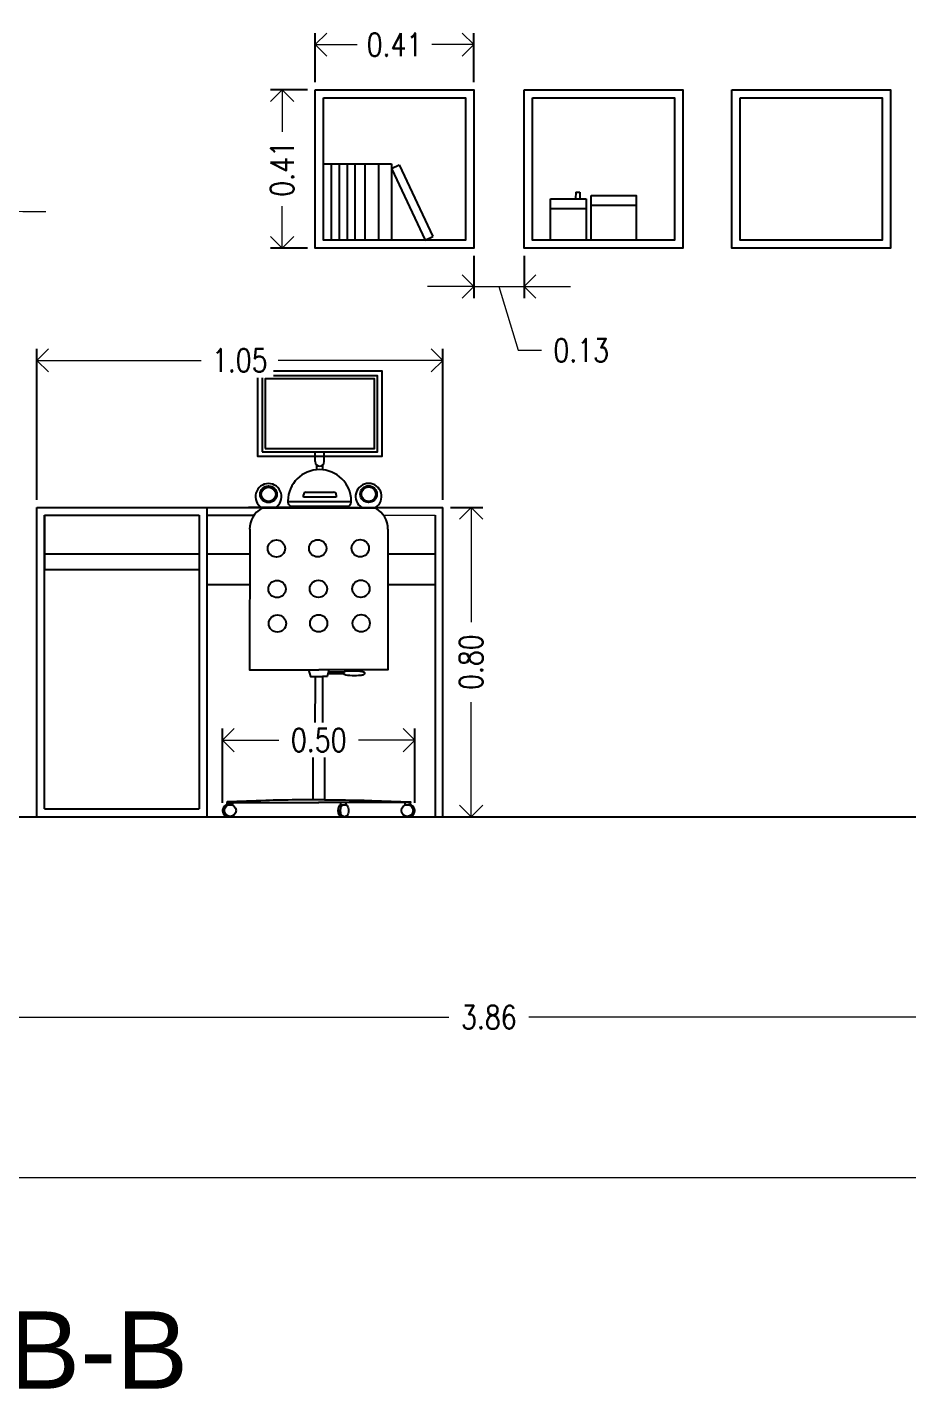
# Model space of a CAD drawing. Header units: inches. Extents: x -102.5 to -49.9, y 36.2 to 69.9.
# Drawn here: x -98.186 to -95.909, y 42.724 to 46.25 of the extents above; entities that cross this region are included whole.
import ezdxf

# ---------------------------------------------------------------- set-up
doc = ezdxf.new("R2010")
doc.units = ezdxf.units.IN
doc.header["$MEASUREMENT"] = 0
doc.layers.get('DEFPOINTS').update_dxf_attribs({"color": 210})
doc.layers.add('A-ANNO-DIMS', color=3, linetype='Continuous', lineweight=18)
doc.layers.add('arredi', color=7, linetype='Continuous', lineweight=20)
doc.styles.add('E-ROMANS', font='romans.shx', dxfattribs={"width": 0.8})
doc.styles.get("Standard").update_dxf_attribs({"font": 'Arial.ttf'})
doc.dimstyles.new('Fabio1', dxfattribs={"dimscale": 0.001, "dimtxt": 60, "dimasz": 60, "dimexe": 30, "dimexo": 20, "dimgap": 30, "dimtad": 0, "dimzin": 0, "dimdsep": 46, "dimtxsty": 'E-ROMANS', "dimblk": 'OPEN90', "dimcen": 90, "dimclrd": 3, "dimclre": 3, "dimclrt": 3, "dimadec": 0, "dimazin": 0, "dimtfac": 1, "dimtmove": 1, "dimatfit": 3, "dimldrblk": 'OPEN90', "dimfxl": 1, "dimtfill": 1, "dimtolj": 1, "dimtzin": 0, "dimlwd": -1, "dimarcsym": 0})

# ---------------------------------------------------------------- blocks, each defined once
blk = doc.blocks.new('A$C65BA46EF')
at = {"color": 7}
for p, q in [((-196.3, 50.85), (-196.3, 31.11)), ((-194.26, 50.85), (-194.26, 31.11)), ((-192.22, 50.85), (-192.22, 31.11)), ((-190.18, 50.85), (-190.18, 31.11)), ((-187.62, 50.88), (-187.62, 31.22)), ((-184.06, 50.85), (-184.06, 31.11)), ((-180.71, 50.85), (-180.71, 31.11)), ((-180.71, 49.64), (-178.71, 50.56)), ((-180.71, 49.63), (-172.04, 31.11)), ((-178.71, 50.56), (-170.03, 32.02)), ((-133.02, 43.52), (-133.14, 41.75)), ((-133.02, 43.52), (-132, 43.52)), ((-132, 43.52), (-132, 41.75)), ((-172.04, 31.11), (-170.03, 32.02))]:
    blk.add_line(p, q, dxfattribs=at)
for p, q in [((-139.63, 31.11), (-139.63, 41.75)), ((-139.63, 41.75), (-130.4, 41.75)), ((-130.4, 39.2), (-139.63, 39.2)), ((-130.4, 41.75), (-130.4, 31.11)), ((-117.43, 40.08), (-129.1, 40.08)), ((-130.84, 31.11), (-142.51, 31.11))]:
    blk.add_line(p, q)
for points in [[(-200.46, 69.99), (-159.46, 69.99), (-159.46, 28.99), (-200.46, 28.99)], [(-198.34, 67.87), (-161.58, 67.87), (-161.58, 31.11), (-198.34, 31.11)], [(-146.4, 69.99), (-105.4, 69.99), (-105.4, 28.99), (-146.4, 28.99)], [(-144.28, 67.87), (-107.52, 67.87), (-107.52, 31.11), (-144.28, 31.11)], [(-92.72, 69.99), (-51.72, 69.99), (-51.72, 28.99), (-92.72, 28.99)], [(-90.6, 67.87), (-53.84, 67.87), (-53.84, 31.11), (-90.6, 31.11)], [(-129.1, 42.63), (-117.43, 42.63), (-117.43, 31.11), (-129.1, 31.11)]]:
    blk.add_lwpolyline(points, close=True)
blk.add_lwpolyline([(-180.71, 31.11), (-198.34, 31.11), (-198.34, 50.85), (-180.71, 50.85)], dxfattribs=at)
blk = doc.blocks.new('_Open90')
at = {"color": 0, "linetype": 'ByBlock', "lineweight": -2}
for p, q in [((0, 0), (-1, 0)), ((-0.5, 0.5), (0, 0)), ((0, 0), (-0.5, -0.5))]:
    blk.add_line(p, q, dxfattribs=at)
blk = doc.blocks.new('*D1497')
at = {"layer": 'A-ANNO-DIMS', "color": 3, "lineweight": -2, "transparency": 16777216}
for p, q in [((-98.5488, 45.7076), (-98.5483, 45.8048)), ((-98.2581, 45.7062), (-98.2576, 45.8034))]:
    blk.add_line(p, q, dxfattribs=at)
at = {"layer": 'A-ANNO-DIMS', "color": 3, "transparency": 16777216}
for p, q in [((-98.6085, 45.7751), (-98.6685, 45.7754)), ((-98.5485, 45.7748), (-98.5051, 45.7746)), ((-98.2578, 45.7734), (-98.3011, 45.7736)), ((-98.1978, 45.7731), (-98.1378, 45.7728))]:
    blk.add_line(p, q, dxfattribs=at)
at = {"layer": 'DEFPOINTS', "color": 0, "transparency": 16777216}
for p in [(-98.2578, 45.7734), (-98.5489, 45.6876), (-98.2582, 45.6862)]:
    blk.add_point(p, dxfattribs=at)
at = {"layer": 'A-ANNO-DIMS', "color": 3, "transparency": 16777216, "xscale": 0.06, "yscale": 0.06, "zscale": 0.06}
for p, rotation in [((-98.5485, 45.7748), 359.7106228233055), ((-98.2578, 45.7734), 179.7106228233055)]:
    blk.add_blockref('_Open90', p, dxfattribs=dict(at, rotation=rotation))
at = {"layer": 'A-ANNO-DIMS', "color": 3, "transparency": 16777216, "insert": (-98.4031, 45.7741), "char_height": 0.06, "attachment_point": 5, "rotation": 359.7106, "style": 'E-ROMANS', "bg_fill": 3, "box_fill_scale": 1.25, "bg_fill_color": 256, "bg_fill_true_color": 13158600, "bg_fill_transparency": 0}
blk.add_mtext('\\A1;0.29', dxfattribs=at)
blk = doc.blocks.new('*D1499')
at = {"layer": 'A-ANNO-DIMS', "color": 3, "lineweight": -2, "transparency": 16777216}
for p, q in [((-97.4415, 46.1078), (-97.4415, 46.2346)), ((-97.0315, 46.1078), (-97.0315, 46.2346))]:
    blk.add_line(p, q, dxfattribs=at)
at = {"layer": 'A-ANNO-DIMS', "color": 3, "transparency": 16777216}
for p, q in [((-97.3815, 46.2046), (-97.3328, 46.2046)), ((-97.0915, 46.2046), (-97.1402, 46.2046))]:
    blk.add_line(p, q, dxfattribs=at)
at = {"layer": 'DEFPOINTS', "color": 0, "transparency": 16777216}
for p in [(-97.0315, 46.2046), (-97.4415, 46.0878), (-97.0315, 46.0878)]:
    blk.add_point(p, dxfattribs=at)
at = {"layer": 'A-ANNO-DIMS', "color": 3, "transparency": 16777216, "xscale": 0.06, "yscale": 0.06, "zscale": 0.06, "rotation": 180}
blk.add_blockref('_Open90', (-97.4415, 46.2046), dxfattribs=at)
at = {"layer": 'A-ANNO-DIMS', "color": 3, "transparency": 16777216, "xscale": 0.06, "yscale": 0.06, "zscale": 0.06}
blk.add_blockref('_Open90', (-97.0315, 46.2046), dxfattribs=at)
at = {"layer": 'A-ANNO-DIMS', "color": 3, "transparency": 16777216, "insert": (-97.2365, 46.2046), "char_height": 0.06, "attachment_point": 5, "style": 'E-ROMANS', "bg_fill": 3, "box_fill_scale": 1.25, "bg_fill_color": 256, "bg_fill_true_color": 13158600, "bg_fill_transparency": 0}
blk.add_mtext('\\A1;0.41', dxfattribs=at)
blk = doc.blocks.new('*D1500')
at = {"layer": 'A-ANNO-DIMS', "color": 3, "lineweight": -2, "transparency": 16777216}
for p, q in [((-97.4615, 46.0878), (-97.5569, 46.0878)), ((-97.4615, 45.6778), (-97.5569, 45.6778))]:
    blk.add_line(p, q, dxfattribs=at)
at = {"layer": 'A-ANNO-DIMS', "color": 3, "transparency": 16777216}
for p, q in [((-97.5269, 46.0278), (-97.5269, 45.9791)), ((-97.5269, 45.7378), (-97.5269, 45.7866))]:
    blk.add_line(p, q, dxfattribs=at)
at = {"layer": 'DEFPOINTS', "color": 0, "transparency": 16777216}
for p in [(-97.4415, 46.0878), (-97.5269, 45.6778), (-97.4415, 45.6778)]:
    blk.add_point(p, dxfattribs=at)
at = {"layer": 'A-ANNO-DIMS', "color": 3, "transparency": 16777216, "xscale": 0.06, "yscale": 0.06, "zscale": 0.06}
for p, rotation in [((-97.5269, 46.0878), 90), ((-97.5269, 45.6778), 270)]:
    blk.add_blockref('_Open90', p, dxfattribs=dict(at, rotation=rotation))
at = {"layer": 'A-ANNO-DIMS', "color": 3, "transparency": 16777216, "insert": (-97.5269, 45.8828), "char_height": 0.06, "attachment_point": 5, "rotation": 90, "style": 'E-ROMANS', "bg_fill": 3, "box_fill_scale": 1.25, "bg_fill_color": 256, "bg_fill_true_color": 13158600, "bg_fill_transparency": 0}
blk.add_mtext('\\A1;0.41', dxfattribs=at)
blk = doc.blocks.new('*D1501')
at = {"layer": 'A-ANNO-DIMS', "color": 3, "lineweight": -2, "transparency": 16777216}
for p, q in [((-97.0315, 45.6578), (-97.0315, 45.5486)), ((-96.9009, 45.6578), (-96.9009, 45.5486))]:
    blk.add_line(p, q, dxfattribs=at)
at = {"layer": 'A-ANNO-DIMS', "color": 3, "transparency": 16777216}
for p, q in [((-97.0915, 45.5786), (-97.1515, 45.5786)), ((-97.0315, 45.5786), (-96.9009, 45.5786)), ((-97.0315, 45.5786), (-96.9009, 45.5786)), ((-96.9662, 45.5786), (-96.9167, 45.4136)), ((-96.8409, 45.5786), (-96.7809, 45.5786)), ((-96.9167, 45.4136), (-96.8567, 45.4136))]:
    blk.add_line(p, q, dxfattribs=at)
at = {"layer": 'DEFPOINTS', "color": 0, "transparency": 16777216}
for p in [(-97.0315, 45.6778), (-96.9009, 45.6778), (-96.9009, 45.5786)]:
    blk.add_point(p, dxfattribs=at)
at = {"layer": 'A-ANNO-DIMS', "color": 3, "transparency": 16777216, "xscale": 0.06, "yscale": 0.06, "zscale": 0.06}
blk.add_blockref('_Open90', (-97.0315, 45.5786), dxfattribs=at)
at = {"layer": 'A-ANNO-DIMS', "color": 3, "transparency": 16777216, "xscale": 0.06, "yscale": 0.06, "zscale": 0.06, "rotation": 180}
blk.add_blockref('_Open90', (-96.9009, 45.5786), dxfattribs=at)
at = {"layer": 'A-ANNO-DIMS', "color": 3, "transparency": 16777216, "insert": (-96.7536, 45.4136), "char_height": 0.06, "attachment_point": 5, "style": 'E-ROMANS', "bg_fill": 3, "box_fill_scale": 1.25, "bg_fill_color": 256, "bg_fill_true_color": 13158600, "bg_fill_transparency": 0}
blk.add_mtext('\\A1;0.13', dxfattribs=at)
blk = doc.blocks.new('*D1502')
at = {"layer": 'A-ANNO-DIMS', "color": 3, "lineweight": -2, "transparency": 16777216}
for p, q in [((-97.0915, 45.0067), (-97.0084, 45.0067)), ((-97.0915, 44.2067), (-97.0084, 44.2067))]:
    blk.add_line(p, q, dxfattribs=at)
at = {"layer": 'A-ANNO-DIMS', "color": 3, "transparency": 16777216}
for p, q in [((-97.0384, 44.9467), (-97.0384, 44.7098)), ((-97.0384, 44.2667), (-97.0384, 44.5035))]:
    blk.add_line(p, q, dxfattribs=at)
at = {"layer": 'DEFPOINTS', "color": 0, "transparency": 16777216}
for p in [(-97.1115, 45.0067), (-97.1115, 44.2067), (-97.0384, 44.2067)]:
    blk.add_point(p, dxfattribs=at)
at = {"layer": 'A-ANNO-DIMS', "color": 3, "transparency": 16777216, "xscale": 0.06, "yscale": 0.06, "zscale": 0.06}
for p, rotation in [((-97.0384, 45.0067), 90), ((-97.0384, 44.2067), 270)]:
    blk.add_blockref('_Open90', p, dxfattribs=dict(at, rotation=rotation))
at = {"layer": 'A-ANNO-DIMS', "color": 3, "transparency": 16777216, "insert": (-97.0384, 44.6067), "char_height": 0.06, "attachment_point": 5, "rotation": 90, "style": 'E-ROMANS', "bg_fill": 3, "box_fill_scale": 1.25, "bg_fill_color": 256, "bg_fill_true_color": 13158600, "bg_fill_transparency": 0}
blk.add_mtext('\\A1;0.80', dxfattribs=at)
blk = doc.blocks.new('*D1503')
at = {"layer": 'A-ANNO-DIMS', "color": 3, "lineweight": -2, "transparency": 16777216}
for p, q in [((-98.1615, 45.0267), (-98.1615, 45.4176)), ((-97.1115, 45.0267), (-97.1115, 45.4176))]:
    blk.add_line(p, q, dxfattribs=at)
at = {"layer": 'A-ANNO-DIMS', "color": 3, "transparency": 16777216}
for p, q in [((-98.1015, 45.3876), (-97.7362, 45.3876)), ((-97.1715, 45.3876), (-97.5368, 45.3876))]:
    blk.add_line(p, q, dxfattribs=at)
at = {"layer": 'DEFPOINTS', "color": 0, "transparency": 16777216}
for p in [(-97.1115, 45.3876), (-98.1615, 45.0067), (-97.1115, 45.0067)]:
    blk.add_point(p, dxfattribs=at)
at = {"layer": 'A-ANNO-DIMS', "color": 3, "transparency": 16777216, "xscale": 0.06, "yscale": 0.06, "zscale": 0.06, "rotation": 180}
blk.add_blockref('_Open90', (-98.1615, 45.3876), dxfattribs=at)
at = {"layer": 'A-ANNO-DIMS', "color": 3, "transparency": 16777216, "xscale": 0.06, "yscale": 0.06, "zscale": 0.06}
blk.add_blockref('_Open90', (-97.1115, 45.3876), dxfattribs=at)
at = {"layer": 'A-ANNO-DIMS', "color": 3, "transparency": 16777216, "insert": (-97.6365, 45.3876), "char_height": 0.06, "attachment_point": 5, "style": 'E-ROMANS', "bg_fill": 3, "box_fill_scale": 1.25, "bg_fill_color": 256, "bg_fill_true_color": 13158600, "bg_fill_transparency": 0}
blk.add_mtext('\\A1;1.05', dxfattribs=at)
blk = doc.blocks.new('*D1504')
at = {"layer": 'A-ANNO-DIMS', "color": 3, "lineweight": -2, "transparency": 16777216}
for p, q in [((-97.6809, 44.2426), (-97.6809, 44.435)), ((-97.1837, 44.2426), (-97.1837, 44.435))]:
    blk.add_line(p, q, dxfattribs=at)
at = {"layer": 'A-ANNO-DIMS', "color": 3, "transparency": 16777216}
for p, q in [((-97.6209, 44.405), (-97.5354, 44.405)), ((-97.2437, 44.405), (-97.3292, 44.405))]:
    blk.add_line(p, q, dxfattribs=at)
at = {"layer": 'DEFPOINTS', "color": 0, "transparency": 16777216}
for p in [(-97.1837, 44.405), (-97.6809, 44.2226), (-97.1837, 44.2226)]:
    blk.add_point(p, dxfattribs=at)
at = {"layer": 'A-ANNO-DIMS', "color": 3, "transparency": 16777216, "xscale": 0.06, "yscale": 0.06, "zscale": 0.06, "rotation": 180}
blk.add_blockref('_Open90', (-97.6809, 44.405), dxfattribs=at)
at = {"layer": 'A-ANNO-DIMS', "color": 3, "transparency": 16777216, "xscale": 0.06, "yscale": 0.06, "zscale": 0.06}
blk.add_blockref('_Open90', (-97.1837, 44.405), dxfattribs=at)
at = {"layer": 'A-ANNO-DIMS', "color": 3, "transparency": 16777216, "insert": (-97.4323, 44.405), "char_height": 0.06, "attachment_point": 5, "style": 'E-ROMANS', "bg_fill": 3, "box_fill_scale": 1.25, "bg_fill_color": 256, "bg_fill_true_color": 13158600, "bg_fill_transparency": 0}
blk.add_mtext('\\A1;0.50', dxfattribs=at)
blk = doc.blocks.new('*D1250')
at = {"layer": 'arredi', "color": 3, "lineweight": -2, "transparency": 16777216}
for p, q in [((-98.9203, 44.1867), (-98.9203, 43.6579)), ((-95.0645, 44.1867), (-95.0645, 43.6579))]:
    blk.add_line(p, q, dxfattribs=at)
at = {"layer": 'arredi', "color": 3, "transparency": 16777216}
for p, q in [((-98.8603, 43.6879), (-97.0956, 43.6879)), ((-95.1245, 43.6879), (-96.8893, 43.6879))]:
    blk.add_line(p, q, dxfattribs=at)
at = {"layer": 'DEFPOINTS', "color": 0, "transparency": 16777216}
for p in [(-98.9203, 44.2067), (-95.0645, 44.2067), (-95.0645, 43.6879)]:
    blk.add_point(p, dxfattribs=at)
at = {"layer": 'arredi', "color": 3, "transparency": 16777216, "xscale": 0.06, "yscale": 0.06, "zscale": 0.06, "rotation": 180}
blk.add_blockref('_Open90', (-98.9203, 43.6879), dxfattribs=at)
at = {"layer": 'arredi', "color": 3, "transparency": 16777216, "xscale": 0.06, "yscale": 0.06, "zscale": 0.06}
blk.add_blockref('_Open90', (-95.0645, 43.6879), dxfattribs=at)
at = {"layer": 'arredi', "color": 3, "transparency": 16777216, "insert": (-96.9924, 43.6879), "char_height": 0.06, "attachment_point": 5, "style": 'E-ROMANS', "bg_fill": 3, "box_fill_scale": 1.25, "bg_fill_color": 256, "bg_fill_true_color": 13158600, "bg_fill_transparency": 0}
blk.add_mtext('\\A1;3.86', dxfattribs=at)
blk = doc.blocks.new('*D1254')
at = {"layer": 'arredi', "color": 3, "lineweight": -2, "transparency": 16777216}
for p, q in [((-102.3615, 43.6679), (-102.3615, 43.2422)), ((-94.5745, 43.6679), (-94.5745, 43.2422))]:
    blk.add_line(p, q, dxfattribs=at)
at = {"layer": 'arredi', "color": 3, "transparency": 16777216}
for p, q in [((-102.3015, 43.2722), (-98.57, 43.2722)), ((-94.6345, 43.2722), (-98.366, 43.2722))]:
    blk.add_line(p, q, dxfattribs=at)
at = {"layer": 'DEFPOINTS', "color": 0, "transparency": 16777216}
for p in [(-102.3615, 43.6879), (-94.5745, 43.6879), (-94.5745, 43.2722)]:
    blk.add_point(p, dxfattribs=at)
at = {"layer": 'arredi', "color": 3, "transparency": 16777216, "xscale": 0.06, "yscale": 0.06, "zscale": 0.06, "rotation": 180}
blk.add_blockref('_Open90', (-102.3615, 43.2722), dxfattribs=at)
at = {"layer": 'arredi', "color": 3, "transparency": 16777216, "xscale": 0.06, "yscale": 0.06, "zscale": 0.06}
blk.add_blockref('_Open90', (-94.5745, 43.2722), dxfattribs=at)
at = {"layer": 'arredi', "color": 3, "transparency": 16777216, "insert": (-98.468, 43.2722), "char_height": 0.06, "attachment_point": 5, "style": 'E-ROMANS', "bg_fill": 3, "box_fill_scale": 1.25, "bg_fill_color": 256, "bg_fill_true_color": 13158600, "bg_fill_transparency": 0}
blk.add_mtext('\\A1;7.79', dxfattribs=at)

msp = doc.modelspace()

# ---------------------------------------------------------------- hatches: boundary and pattern name
h = msp.add_hatch()
h.set_pattern_fill('ANSI31', color=0, scale=0.060584, angle=45, style=0)
h.set_pattern_definition([(90, (-104.898525, 41.96589), (-0.007573013, 3e-18), [])])
h.paths.add_polyline_path([(-97.5062, 45.0105, 0.174259), (-97.4954, 45.0067), (-97.3651, 45.0067, 0.174259), (-97.3543, 45.0105)])

# ---------------------------------------------------------------- linework, layer by layer
at = {"color": 0}
for p, q in [((-97.4413, 45.1256), (-97.4413, 45.1513)), ((-97.4181, 45.1256), (-97.4181, 45.1513)), ((-97.4374, 45.1044), (-97.4374, 45.1169)), ((-97.4219, 45.1043), (-97.4219, 45.1169)), ((-97.5123, 45.0227), (-97.3482, 45.0227)), ((-97.4717, 45.0336), (-97.4717, 45.0397)), ((-97.387, 45.0336), (-97.4717, 45.0336)), ((-97.465, 45.0465), (-97.3938, 45.0465)), ((-97.387, 45.0397), (-97.387, 45.0336)), ((-97.4943, 45.0067), (-97.6137, 45.0067)), ((-97.5062, 45.0105), (-97.3543, 45.0105)), ((-97.4954, 45.0067), (-97.3651, 45.0067)), ((-97.3651, 45.0067), (-97.2538, 45.0067))]:
    msp.add_line(p, q, dxfattribs=at)
for p, q in [((-98.1615, 44.2067), (-98.1615, 45.0067)), ((-98.1615, 44.2067), (-98.1615, 45.0067)), ((-98.1615, 45.0067), (-97.1115, 45.0067)), ((-97.7215, 45.0067), (-97.7215, 44.2067)), ((-97.2851, 45.0047), (-97.5795, 45.0047)), ((-97.1115, 44.2067), (-97.1115, 45.0067)), ((-98.1415, 44.2267), (-98.1415, 44.9867)), ((-98.1415, 44.9867), (-97.7415, 44.9867)), ((-98.1415, 44.9867), (-98.1415, 44.8867)), ((-97.7415, 44.9867), (-97.7415, 44.2267)), ((-97.7215, 44.9867), (-97.5999, 44.9867)), ((-97.1315, 44.9867), (-97.1315, 44.2067)), ((-98.1415, 44.8867), (-97.7415, 44.8867)), ((-98.1415, 44.8867), (-98.1415, 44.8467)), ((-97.7215, 44.8867), (-97.611, 44.8867)), ((-97.2536, 44.8867), (-97.1315, 44.8867)), ((-98.1415, 44.8467), (-97.7415, 44.8467)), ((-97.611, 44.8067), (-97.7215, 44.8067)), ((-97.1315, 44.8067), (-97.2536, 44.8067)), ((-97.4416, 44.5696), (-97.423, 44.5696)), ((-97.3683, 44.5761), (-97.409, 44.5761)), ((-97.4073, 44.582), (-97.3683, 44.582)), ((-97.3683, 44.582), (-97.3683, 44.5761)), ((-97.4424, 44.4288), (-97.4223, 44.429)), ((-97.4173, 44.2502), (-97.4473, 44.2502)), ((-98.1415, 44.2267), (-97.7415, 44.2267)), ((-97.6763, 44.2226), (-97.6809, 44.2226)), ((-97.6694, 44.2372), (-97.6694, 44.2438)), ((-97.655, 44.2376), (-97.6694, 44.2376)), ((-97.6623, 44.2376), (-97.6665, 44.2376)), ((-97.6562, 44.2376), (-97.6604, 44.2376)), ((-97.655, 44.2438), (-97.655, 44.2363)), ((-97.376, 44.2225), (-97.382, 44.2225)), ((-97.3747, 44.2376), (-97.3705, 44.2376)), ((-97.3687, 44.2376), (-97.3645, 44.2376)), ((-97.2096, 44.2438), (-97.2096, 44.2363)), ((-97.2096, 44.2376), (-97.1952, 44.2376)), ((-97.2084, 44.2376), (-97.2042, 44.2376)), ((-97.2023, 44.2376), (-97.1981, 44.2376)), ((-97.1952, 44.2372), (-97.1952, 44.2438)), ((-97.1883, 44.2226), (-97.1837, 44.2226)), ((-101.8675, 44.2067), (-95.0945, 44.2067)), ((-98.1615, 44.2067), (-98.1415, 44.2067)), ((-97.3747, 44.2075), (-97.3687, 44.2075)), ((-97.3687, 44.2075), (-97.3629, 44.2075))]:
    msp.add_line(p, q)
msp.add_lwpolyline([(-97.4297, 45.1397), (-97.2685, 45.1397), (-97.2685, 45.3595), (-97.5906, 45.3595), (-97.5906, 45.1397), (-97.4297, 45.1397)], dxfattribs=at)
for points in [[(-97.5789, 45.1513), (-97.2802, 45.1513), (-97.2802, 45.3479), (-97.5789, 45.3479)], [(-97.5712, 45.1591), (-97.2879, 45.1591), (-97.2879, 45.3402), (-97.5712, 45.3402)]]:
    msp.add_lwpolyline(points, close=True, dxfattribs=at)
for points in [[(-97.6109, 44.9504), (-97.611, 44.5872), (-97.4323, 44.5872)], [(-97.2537, 44.9504), (-97.2536, 44.5872), (-97.4323, 44.5872)], [(-97.3683, 44.582), (-97.3659, 44.5829), (-97.3622, 44.5836), (-97.3574, 44.584), (-97.352, 44.5843), (-97.3462, 44.5844), (-97.3403, 44.5844), (-97.3347, 44.5843), (-97.3298, 44.584), (-97.3257, 44.5837), (-97.3225, 44.5834), (-97.32, 44.5829), (-97.3181, 44.5825), (-97.3168, 44.582), (-97.3158, 44.5814), (-97.3152, 44.5809), (-97.3148, 44.5803), (-97.3144, 44.5797), (-97.3142, 44.5791), (-97.3141, 44.5785), (-97.314, 44.5779), (-97.3141, 44.5773), (-97.3142, 44.5767), (-97.3144, 44.5761), (-97.3148, 44.5756), (-97.3152, 44.575), (-97.3158, 44.5744), (-97.3168, 44.5739), (-97.3181, 44.5734), (-97.32, 44.5729), (-97.3225, 44.5725), (-97.3258, 44.5721), (-97.3298, 44.5718), (-97.3348, 44.5716), (-97.3404, 44.5715), (-97.3462, 44.5715), (-97.3521, 44.5718), (-97.3575, 44.5723), (-97.3623, 44.5732), (-97.366, 44.5744), (-97.3683, 44.5761)], [(-97.6694, 44.2376), (-97.6665, 44.2376)], [(-97.3614, 44.2373), (-97.3614, 44.2376), (-97.3645, 44.2376)], [(-97.1952, 44.2376), (-97.1981, 44.2376)]]:
    msp.add_lwpolyline(points)
for points in [[(-97.4588, 44.5872), (-97.4538, 44.5696), (-97.4416, 44.5696), (-97.4424, 44.4288), (-97.4473, 44.4288), (-97.4473, 44.2502), (-97.4917, 44.2501, 0.00904), (-97.5693, 44.2485, -0.001677), (-97.6694, 44.245), (-97.6694, 44.2438), (-97.4318, 44.2438)], [(-97.4058, 44.5872), (-97.4108, 44.5696), (-97.423, 44.5696), (-97.4223, 44.4288), (-97.4173, 44.4288), (-97.4173, 44.2502), (-97.373, 44.2501, -0.00904), (-97.2953, 44.2485, 0.001677), (-97.1952, 44.245), (-97.1952, 44.2438), (-97.4328, 44.2438)]]:
    msp.add_lwpolyline(points, format="xyb")
msp.add_lwpolyline([(-97.3615, 44.2438), (-97.3759, 44.2438), (-97.3759, 44.2376), (-97.3615, 44.2376)], close=True)
for centre, radius in [((-97.5622, 45.041), 0.0216), ((-97.5622, 45.041), 0.0186), ((-97.3034, 45.0414), 0.0216), ((-97.3034, 45.0414), 0.0186)]:
    msp.add_circle(centre, radius, dxfattribs=at)
for centre, radius in [((-97.5417, 44.9007), 0.0223), ((-97.4349, 44.9011), 0.0223), ((-97.325, 44.9014), 0.0223), ((-97.54, 44.7959), 0.0223), ((-97.4332, 44.7963), 0.0223), ((-97.3233, 44.7966), 0.0223), ((-97.5392, 44.7066), 0.0223), ((-97.4325, 44.7071), 0.0223), ((-97.3225, 44.7073), 0.0223), ((-97.6613, 44.2226), 0.0151), ((-97.2034, 44.2226), 0.0151)]:
    msp.add_circle(centre, radius)
for centre, radius, start, end in [((-97.4302, 45.0227), 0.0821, 0.8343, 179.1657), ((-97.4297, 45.1256), 0.0116, 180, 0), ((-97.5622, 45.035), 0.0337, 301.4039, 238.5961), ((-97.3034, 45.0355), 0.0337, 301.4039, 238.5961), ((-97.4954, 45.0236), 0.0169, 179.1657, 270), ((-97.465, 45.0397), 0.00677, 90, 180), ((-97.3938, 45.0397), 0.00677, 0, 90), ((-97.3651, 45.0236), 0.0169, 270, 0.8343)]:
    msp.add_arc(centre, radius, start, end, dxfattribs=at)
for centre, radius, start, end in [((-97.5512, 44.9521), 0.0598, 118.2955, 181.6314), ((-97.3134, 44.9521), 0.0598, 358.3686, 61.7045), ((-97.6658, 44.2226), 0.0151, 81.2448, 278.7552), ((-97.1988, 44.2226), 0.0151, 261.2448, 98.7552)]:
    msp.add_arc(centre, radius, start, end)
at = {"extrusion": (0, 0, -1)}
for centre, start_param, end_param in [((-97.3747, 44.2225), 3.141593, 6.283185), ((-97.3717, 44.2225), 3.141593, 4.712389), ((-97.3687, 44.2225), 3.141593, 6.283185), ((-97.3629, 44.2225), 0, 3.141593)]:
    msp.add_ellipse(centre, major_axis=(0, 0.0151), ratio=0.488012, start_param=start_param, end_param=end_param, dxfattribs=at)
at = {"layer": 'arredi'}
for p, q in [((-97.7215, 45.0067), (-97.6137, 45.0067)), ((-97.1115, 45.0067), (-97.1115, 44.8067)), ((-97.2647, 44.9867), (-97.1315, 44.9867))]:
    msp.add_line(p, q, dxfattribs=at)

# ---------------------------------------------------------------- block references
at = {"color": 7, "xscale": 0.01, "yscale": 0.01, "zscale": 0.01}
msp.add_blockref('A$C65BA46EF', (-95.4369, 45.3879), dxfattribs=at)

# ---------------------------------------------------------------- texts
at = {"insert": (-99.5396, 42.9268), "char_height": 0.2, "attachment_point": 1}
msp.add_mtext_dynamic_manual_height_columns('SEZIONE B-B', width=7.134972, gutter_width=1, heights=[0], dxfattribs=at)

# ---------------------------------------------------------------- dimensions: what is measured, and where the dimension line sits
at = {"layer": 'A-ANNO-DIMS'}
dim = msp.add_aligned_dim(p1=(-98.5489, 45.6876), p2=(-98.2582, 45.6862), distance=0.0872, dimstyle='Fabio1', dxfattribs=at)
dim.commit()
dim.dimension.update_dxf_attribs({"geometry": '*D1497', "text_midpoint": (-98.4031, 45.7741)})

# ---------------------------------------------------------------- next in the draw order: dimensions: what is measured, and where the dimension line sits
for base, p1, p2, picture, middle in [((-97.0315, 46.2046), (-97.4415, 46.0878), (-97.0315, 46.0878), '*D1499', (-97.2365, 46.2046)), ((-96.9009, 45.5786), (-97.0315, 45.6778), (-96.9009, 45.6778), '*D1501', (-96.8267, 45.4136)), ((-97.1837, 44.405), (-97.6809, 44.2226), (-97.1837, 44.2226), '*D1504', (-97.4323, 44.405))]:
    dim = msp.add_linear_dim(base=base, p1=p1, p2=p2, dimstyle='Fabio1', dxfattribs=at)
    dim.commit()
    dim.dimension.update_dxf_attribs({"geometry": picture, "text_midpoint": middle})
dim = msp.add_linear_dim(base=(-97.0384, 44.2067), p1=(-97.1115, 45.0067), p2=(-97.1115, 44.2067), angle=90, dimstyle='Fabio1', dxfattribs=at)
dim.commit()
dim.dimension.update_dxf_attribs({"geometry": '*D1502', "text_midpoint": (-97.0384, 44.6067)})

# ---------------------------------------------------------------- next in the draw order: dimensions: what is measured, and where the dimension line sits
dim = msp.add_linear_dim(base=(-97.5269, 45.6778), p1=(-97.4415, 46.0878), p2=(-97.4415, 45.6778), angle=90, dimstyle='Fabio1', dxfattribs=at)
dim.commit()
dim.dimension.update_dxf_attribs({"geometry": '*D1500', "text_midpoint": (-97.5269, 45.8828)})
dim = msp.add_linear_dim(base=(-97.1115, 45.3876), p1=(-98.1615, 45.0067), p2=(-97.1115, 45.0067), dimstyle='Fabio1', dxfattribs=at)
dim.commit()
dim.dimension.update_dxf_attribs({"geometry": '*D1503', "text_midpoint": (-97.6365, 45.3876)})
at = {"layer": 'arredi'}
dim = msp.add_linear_dim(base=(-95.0645, 43.6879), p1=(-98.9203, 44.2067), p2=(-95.0645, 44.2067), dimstyle='Fabio1', dxfattribs=at)
dim.commit()
dim.dimension.update_dxf_attribs({"geometry": '*D1250', "text_midpoint": (-96.9924, 43.6879)})

# ---------------------------------------------------------------- next in the draw order: dimensions: what is measured, and where the dimension line sits
dim = msp.add_linear_dim(base=(-94.5745, 43.2722), p1=(-102.3615, 43.6879), p2=(-94.5745, 43.6879), dimstyle='Fabio1', dxfattribs=at)
dim.commit()
dim.dimension.update_dxf_attribs({"geometry": '*D1254', "text_midpoint": (-98.468, 43.2722)})

doc.saveas('drawing.dxf')
